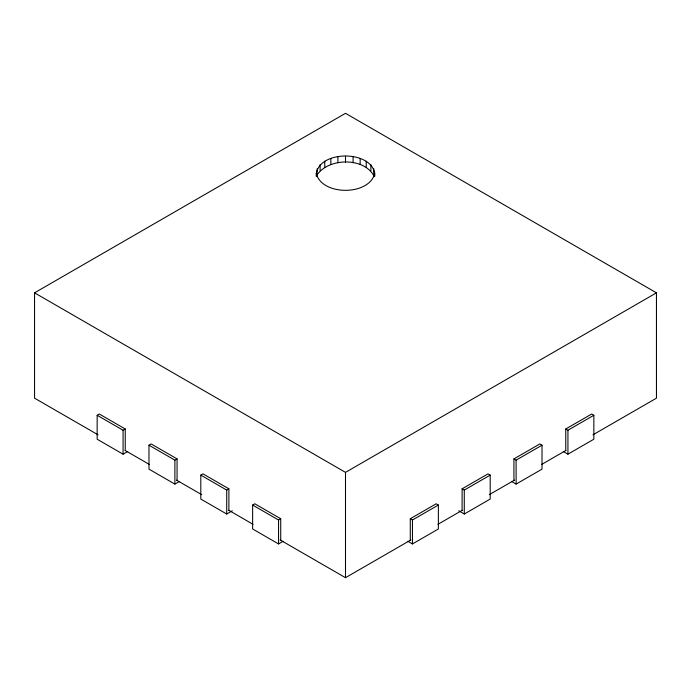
<?xml version="1.0" encoding="UTF-8"?>
<svg xmlns="http://www.w3.org/2000/svg" width="691" height="691" viewBox="0 0 691 691"><rect width="100%" height="100%" fill="white"/><g stroke="black" fill="none" stroke-linecap="round" stroke-linejoin="round"><path stroke-width="1.04" d="M316.184 176.145C315.994 149.282 375.006 149.282 374.816 176.145M316.78 176.507L317.186 168.777M374.816 173.156C369.633 196.054 321.367 196.054 316.184 173.156M317.186 174.763C328.951 157.643 364.658 157.177 374.22 176.507M98.044 434.82L34.55 398.163L34.55 292.837L345.5 113.315L656.45 292.837L656.45 398.163L592.956 434.82M127.705 451.491L123.067 454.177L97.155 439.217L97.155 415.274L99.331 414.021L125.244 428.981L125.244 450.523M97.155 415.274L123.067 430.234L125.244 428.981M179.53 481.411L174.892 484.097L148.98 469.137L148.98 445.194L151.156 443.942L177.069 458.902L177.069 480.444M148.98 445.194L174.892 460.154L177.069 458.902M232.288 510.796L226.717 514.018L200.805 499.057L200.805 475.114L202.981 473.862L228.894 488.822L228.894 510.364M200.805 475.114L226.717 490.074L228.894 488.822M283.12 541.295L278.542 543.938L252.63 528.978L252.63 505.035L254.806 503.782L280.719 518.742L280.719 540.284M34.55 292.837L345.5 472.368L656.45 292.837M252.63 505.035L278.542 520.003L280.719 518.742M410.281 540.284L410.281 518.742L436.194 503.782L438.37 505.035L438.37 528.978L412.458 543.938L407.88 541.295M462.106 510.364L462.106 488.822L488.019 473.862L490.195 475.114L490.195 499.057L464.283 514.018L458.712 510.796M513.931 480.444L513.931 458.902L539.844 443.942L542.02 445.194L542.02 469.137L516.108 484.097L511.47 481.411M565.756 450.523L565.756 428.981L591.669 414.021L593.845 415.274L593.845 439.217L567.933 454.177L563.295 451.491M410.281 518.742L412.458 519.995L438.37 505.035M462.106 488.822L464.283 490.074L490.195 475.114M513.931 458.902L516.108 460.154L542.02 445.194M565.756 428.981L567.933 430.234L593.845 415.274M280.131 539.947L345.5 577.685L410.869 539.947M437.947 524.314L462.227 510.295M489.306 494.661L514.519 480.107M541.597 464.473L565.877 450.454M125.123 450.454L149.403 464.473M176.481 480.107L201.694 494.661M228.773 510.295L253.053 524.314M567.933 430.234L567.933 454.177M516.108 460.154L516.108 484.097M464.283 490.074L464.283 514.018M412.458 519.995L412.458 543.938M373.814 168.777L373.814 174.763M370.886 164.691L370.886 170.677M366.23 161.184L366.23 167.17M360.158 158.498L360.158 164.484M353.084 156.805L353.084 162.791M345.5 156.226L345.5 162.212M345.5 472.368L345.5 577.685M337.916 156.805L337.916 162.791M330.842 158.498L330.842 164.484M324.77 161.184L324.77 167.17M320.114 164.691L320.114 170.677M278.542 520.003L278.542 543.938M226.717 490.074L226.717 514.018M174.892 460.154L174.892 484.097M123.067 430.234L123.067 454.177"/></g></svg>
